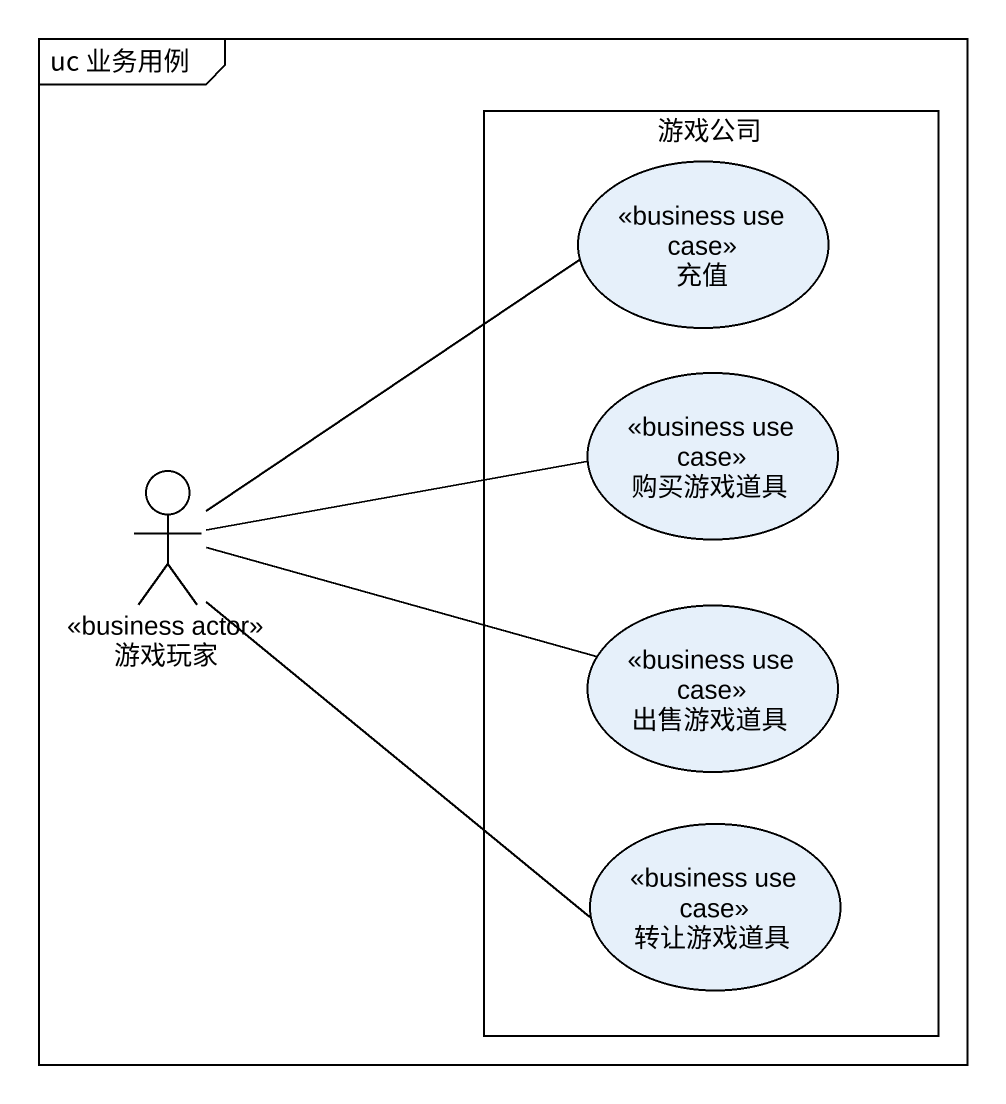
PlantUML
@startuml
mainframe uc 业务用例
rectangle 游戏公司 {
  usecase 充值 <<business use case>>
  usecase 购买游戏道具 <<business use case>>
  usecase 出售游戏道具 <<business use case>>
  usecase 转让游戏道具 <<business use case>>
}
actor 游戏玩家 <<business actor>>
游戏玩家 -up- 充值
游戏玩家 -right- 购买游戏道具
游戏玩家 -right- 出售游戏道具
游戏玩家 -- 转让游戏道具
@enduml
